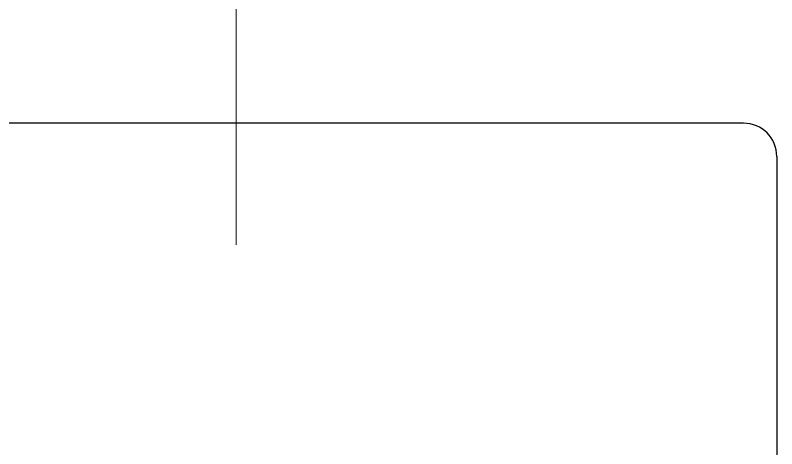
# Model space of a CAD drawing. Header units: metres. Extents: x -44 to 358, y -286 to 66.
# Drawn here: x -6.988 to -6.072, y -271.632 to -271.111 of the extents above; entities that cross this region are included whole.
import ezdxf

# ---------------------------------------------------------------- set-up
doc = ezdxf.new("R2010")
doc.units = ezdxf.units.M
doc.header["$LTSCALE"] = 0.3
doc.linetypes.add('HIDDEN2', pattern=[4.7625, 3.175, -1.5875])
for name, color, linetype, lineweight in [('A-WALL', 7, 'Continuous', 30), ('baños', 141, 'Continuous', 0), ('Columnas', 7, 'Continuous', 18)]:
    doc.layers.add(name, color=color, linetype=linetype, lineweight=lineweight)
doc.layers.add('Techos 1', color=7, linetype='HIDDEN2', lineweight=9, true_color=0x42391a)

# ---------------------------------------------------------------- blocks, each defined once
blk = doc.blocks.new('A$C6528a993')
at = {"layer": 'A-WALL'}
for p, q in [((22.29, 4.5501), (24.26, 4.5501)), ((22.25, 4.5101), (22.25, 3.491))]:
    blk.add_line(p, q, dxfattribs=at)
blk.add_arc((22.29, 4.5101), 0.04, 90, 180, dxfattribs=at)
at = {"layer": 'Techos 1'}
blk.add_line((14.3, 3.90004), (26.45, 3.90004), dxfattribs=at)
at = {"layer": 'baños', "linetype": 'Continuous', "flags": 8}
for tag, p in [('MODELNUMBER', (17.48536, 20.48119, 0)), ('TRADENAME', (17.48536, 20.48115, 0)), ('PRODUCT', (17.48536, 20.48111, 0)), ('MODELNUMBER', (18.6601, 20.48119, 0)), ('TRADENAME', (18.6601, 20.48115, 0)), ('PRODUCT', (18.6601, 20.48111, 0)), ('MATERIAL', (17.48536, 20.48106, 0)), ('MATERIAL', (18.6601, 20.48106, 0))]:
    blk.add_attdef(tag, p, '', height=0.0000254, rotation=180.00008, dxfattribs=at)

msp = doc.modelspace()

# ---------------------------------------------------------------- block references
at = {"layer": 'Columnas', "ltscale": 0.2, "rotation": 270}
msp.add_blockref('A$C6528a993', (-10.6218239, -248.9911924), dxfattribs=at)

doc.saveas('drawing.dxf')
